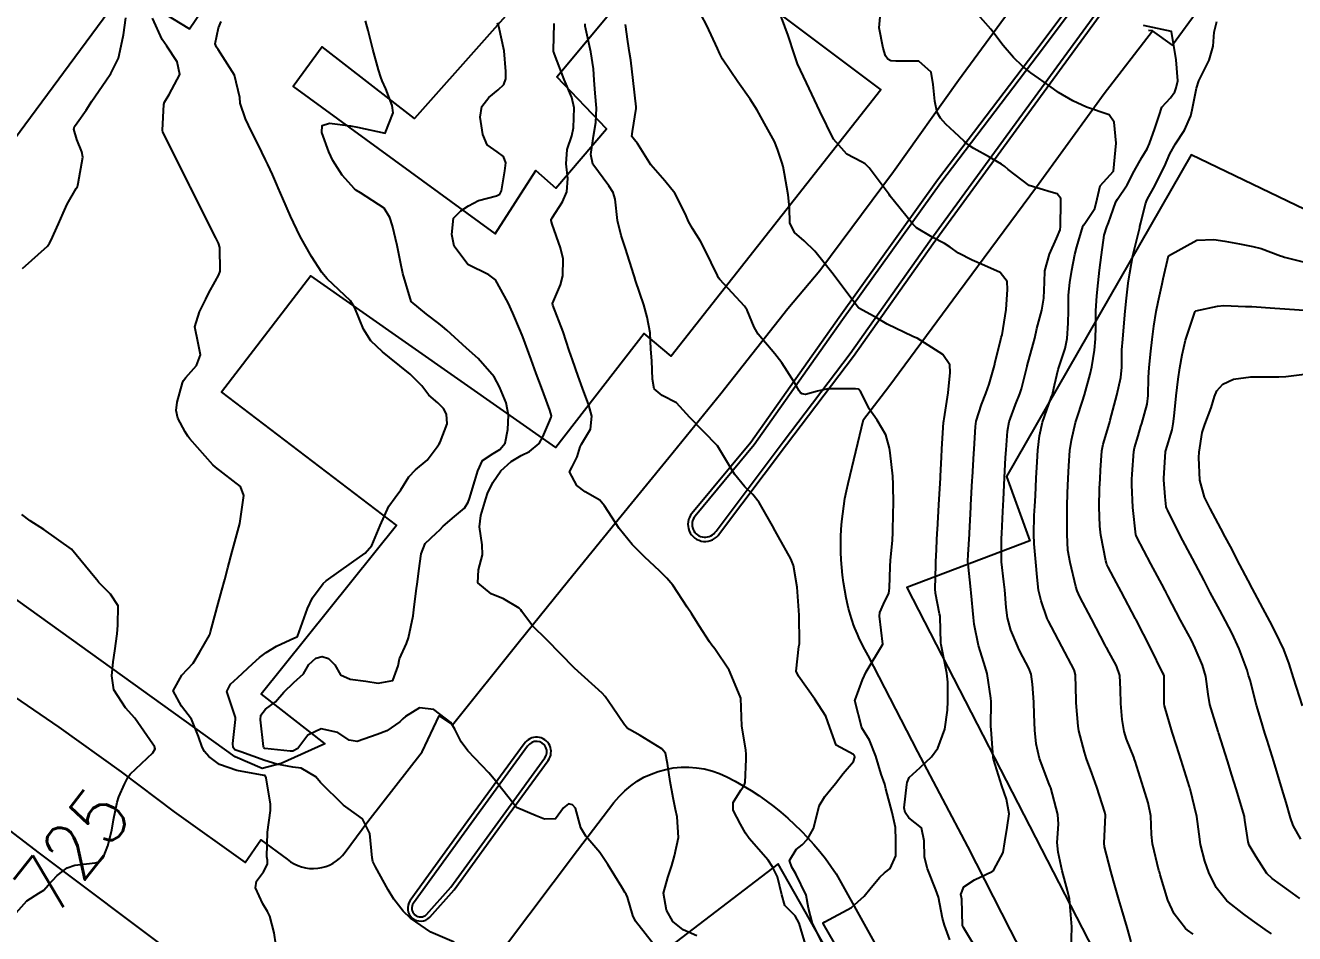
# Model space of a CAD drawing. Header units: metres. Extents: x 318500 to 325275, y 7408834 to 7428799.
# Drawn here: x 321087.6 to 321178.2, y 7415045.7 to 7415110.6 of the extents above; entities that cross this region are included whole.
import ezdxf
from ezdxf.enums import TextEntityAlignment as Align

# ---------------------------------------------------------------- set-up
doc = ezdxf.new("R2010")
doc.units = ezdxf.units.M
doc.header["$MEASUREMENT"] = 0
for name, color, linetype in [('Canteiro', 45, 'Continuous'), ('Cotas', 45, 'Continuous'), ('Curvas de Nivel 1m', 11, 'Continuous'), ('Curvas de Nivel 5m', 15, 'Continuous'), ('Edificações', 30, 'Continuous'), ('Linha Férrea', 20, 'Continuous'), ('Vias Primárias', 230, 'Continuous')]:
    doc.layers.add(name, color=color, linetype=linetype)
doc.styles.add('Style-STANDARD', font='STANDARD.shx')

msp = doc.modelspace()

# ---------------------------------------------------------------- linework, layer by layer
at = {"layer": 'Canteiro'}
for points in [[(321168.956, 7415117.981), (321171.933, 7415122.201, 1.098627), (321170.559, 7415122.989), (321165.036, 7415115.338), (321160.271, 7415108.959), (321152.961, 7415099.32), (321145.938, 7415089.525), (321139.635, 7415080.596), (321135.414, 7415075.521, 1.069928), (321136.906, 7415074.442), (321141.687, 7415080.81), (321146.473, 7415087.118), (321152.158, 7415095.169), (321158.076, 7415103.276), (321165.357, 7415113.282), (321168.956, 7415117.981)], [(321117.977, 7415049.011), (321121.892, 7415054.433), (321124.688, 7415058.252, 1.035317), (321123.461, 7415059.087), (321119.44, 7415053.577), (321115.314, 7415047.884, 0.920064), (321116.253, 7415047.076), (321117.977, 7415049.011)]]:
    msp.add_lwpolyline(points, format="xyb", dxfattribs=at)
at = {"layer": 'Curvas de Nivel 1m', "flags": 128}
for points, elevation in [([(321153.598, 7415045.251), (321153.211, 7415046.31), (321153.062, 7415046.81), (321152.776, 7415048.317), (321152.588, 7415048.842), (321151.987, 7415050.329), (321151.79, 7415051.165), (321151.761, 7415052.333), (321151.575, 7415053.262), (321150.656, 7415053.966), (321150.401, 7415054.353), (321150.341, 7415054.677), (321150.523, 7415056.352), (321150.546, 7415056.498), (321150.698, 7415056.85), (321151.481, 7415057.565), (321152.286, 7415058.327), (321152.726, 7415058.953), (321153.238, 7415060.313), (321153.42, 7415061.65), (321153.445, 7415062.31), (321153.448, 7415063.652), (321153.372, 7415064.311), (321153.281, 7415064.789), (321152.979, 7415066.318), (321152.961, 7415066.457), (321152.894, 7415068.319), (321152.893, 7415068.361), (321152.853, 7415068.543), (321152.561, 7415070.01), (321152.54, 7415070.325), (321152.588, 7415072.016), (321152.596, 7415072.325), (321152.606, 7415072.623), (321152.697, 7415074.324), (321152.711, 7415074.545), (321152.803, 7415076.322), (321152.92, 7415078.261), (321152.921, 7415078.321), (321152.922, 7415078.379), (321153.001, 7415079.737), (321153.03, 7415080.299), (321153.032, 7415080.32), (321153.146, 7415082.211), (321153.164, 7415082.318), (321153.194, 7415082.47), (321153.477, 7415084.314), (321153.62, 7415085.774), (321153.599, 7415086.312), (321153.101, 7415087.051), (321151.254, 7415088.212), (321151.119, 7415088.275), (321150.953, 7415088.352), (321149.129, 7415089.231), (321148.403, 7415089.652), (321147.139, 7415090.343), (321147.106, 7415090.367), (321147.075, 7415090.401), (321146.818, 7415090.732), (321145.549, 7415092.424), (321145.177, 7415092.906), (321143.962, 7415094.442), (321143.207, 7415095.166), (321142.511, 7415095.759), (321142.179, 7415096.466), (321142.161, 7415097.541), (321142.055, 7415098.468), (321141.787, 7415099.958), (321141.697, 7415100.474), (321141.608, 7415100.8), (321141.292, 7415101.719), (321141.073, 7415102.259), (321140.96, 7415102.485), (321140.478, 7415103.327), (321139.83, 7415104.502), (321139.342, 7415105.292), (321138.453, 7415106.519), (321137.376, 7415108.146), (321137.24, 7415108.394), (321137.177, 7415108.533), (321137.019, 7415108.902), (321136.261, 7415110.547), (321135.433, 7415112.074)], 733), ([(321105.48, 7415044.946), (321105.366, 7415045.771), (321105.053, 7415046.952), (321104.896, 7415047.296), (321104.563, 7415047.834), (321104.037, 7415048.965), (321104.11, 7415049.441), (321104.597, 7415050.118), (321104.898, 7415050.663), (321104.888, 7415050.956), (321104.851, 7415051.195), (321104.895, 7415052.956), (321105.103, 7415054.504), (321105.109, 7415054.953), (321104.808, 7415056.838), (321104.759, 7415056.959), (321104.715, 7415056.984), (321104.69, 7415056.993), (321104.647, 7415057.004), (321102.694, 7415057.362), (321101.471, 7415057.771), (321100.703, 7415058.341), (321100.394, 7415058.702), (321100.227, 7415059.017), (321099.973, 7415059.77), (321099.478, 7415061.029), (321098.754, 7415061.946), (321098.167, 7415063.049), (321098.781, 7415064.164), (321099.58, 7415065.028), (321100.038, 7415065.785), (321100.746, 7415067.011), (321100.771, 7415067.061), (321100.824, 7415067.263), (321101.198, 7415068.653), (321101.294, 7415069.006), (321101.632, 7415070.233), (321101.838, 7415071), (321102.062, 7415071.819), (321102.38, 7415072.995), (321102.489, 7415073.411), (321102.93, 7415074.99), (321103.209, 7415076.986), (321102.96, 7415077.631), (321101.19, 7415079.008), (321100.983, 7415079.186), (321099.344, 7415081.035), (321099.204, 7415081.229), (321099.015, 7415081.539), (321098.489, 7415082.513), (321098.363, 7415083.05), (321098.439, 7415083.649), (321098.825, 7415085.044), (321098.899, 7415085.205), (321099.066, 7415085.419), (321099.827, 7415086.28), (321100.115, 7415087.025), (321099.941, 7415087.87), (321099.716, 7415089.031), (321100.042, 7415090.11), (321100.493, 7415091.02), (321100.711, 7415091.452), (321101.159, 7415092.26), (321101.427, 7415092.747), (321101.511, 7415093.007), (321101.493, 7415094.701), (321101.387, 7415095.008), (321101.196, 7415095.383), (321100.383, 7415097.023), (321099.514, 7415098.768), (321099.376, 7415099.038), (321099.335, 7415099.123), (321099.252, 7415099.283), (321098.668, 7415100.453), (321098.368, 7415101.054), (321097.428, 7415102.939), (321097.4, 7415103.068), (321097.495, 7415104.9), (321097.544, 7415105.067), (321097.885, 7415105.612), (321098.629, 7415107.051), (321098.451, 7415107.966), (321097.698, 7415109.065), (321097.387, 7415109.553), (321096.694, 7415111.077)], 726), ([(321155.693, 7415044.278), (321154.558, 7415046.15), (321154.508, 7415046.291), (321154.449, 7415048.162), (321154.423, 7415048.292), (321154.374, 7415048.502), (321154.591, 7415049.041), (321155.342, 7415049.54), (321156.608, 7415050.15), (321156.679, 7415050.199), (321156.733, 7415050.268), (321157.391, 7415051.496), (321157.508, 7415052.257), (321157.688, 7415053.292), (321157.833, 7415054.252), (321157.631, 7415055.3), (321157.293, 7415056.261), (321156.718, 7415058.16), (321156.693, 7415058.27), (321156.687, 7415058.304), (321156.533, 7415060.272), (321156.528, 7415060.488), (321156.535, 7415062.272), (321156.521, 7415062.526), (321156.249, 7415064.276), (321156.03, 7415065.056), (321155.641, 7415066.282), (321155.335, 7415067.793), (321155.276, 7415068.286), (321155.116, 7415070.048), (321155.093, 7415070.288), (321154.898, 7415072.098), (321154.879, 7415072.27), (321154.879, 7415072.29), (321154.88, 7415072.311), (321154.907, 7415072.788), (321154.995, 7415074.223), (321154.996, 7415074.289), (321155.092, 7415076.155), (321155.098, 7415076.289), (321155.198, 7415078.068), (321155.21, 7415078.288), (321155.311, 7415079.982), (321155.327, 7415080.287), (321155.413, 7415081.907), (321155.474, 7415082.286), (321155.856, 7415083.478), (321156.168, 7415084.279), (321156.411, 7415084.935), (321156.781, 7415086.273), (321156.839, 7415086.528), (321157.111, 7415087.645), (321157.234, 7415088.153), (321157.267, 7415088.268), (321157.329, 7415088.473), (321157.609, 7415090.263), (321157.719, 7415091.704), (321157.685, 7415092.262), (321157.18, 7415092.904), (321156.065, 7415093.403), (321155.193, 7415093.792), (321154.216, 7415094.305), (321153.606, 7415094.716), (321153.207, 7415094.986), (321152.324, 7415095.446), (321151.218, 7415096.106), (321150.953, 7415096.353), (321149.639, 7415097.972), (321149.328, 7415098.369), (321149.252, 7415098.473), (321147.842, 7415100.392), (321147.554, 7415100.668), (321147.284, 7415100.809), (321146.246, 7415101.372), (321145.3, 7415102.43), (321144.319, 7415104.44), (321143.36, 7415106.45), (321142.732, 7415107.818), (321142.496, 7415108.463), (321142.044, 7415109.827), (321141.822, 7415110.474), (321141.425, 7415111.504)], 734), ([(321166.545, 7415045.12), (321166.239, 7415046.135), (321165.858, 7415047.425), (321165.653, 7415048.144), (321165.268, 7415049.482), (321165.08, 7415050.153), (321164.636, 7415051.894), (321164.606, 7415052.161), (321164.65, 7415053.16), (321164.693, 7415054.16), (321164.663, 7415054.367), (321164.075, 7415056.169), (321163.721, 7415057.158), (321163.344, 7415058.181), (321163.192, 7415058.65), (321162.798, 7415060.189), (321162.745, 7415060.523), (321162.62, 7415062.191), (321162.618, 7415062.346), (321162.563, 7415064.192), (321162.456, 7415064.541), (321161.584, 7415066.202), (321160.841, 7415067.622), (321160.644, 7415068.01), (321160.551, 7415068.214), (321160.103, 7415069.456), (321159.928, 7415070.224), (321159.815, 7415071.152), (321159.728, 7415072.228), (321159.618, 7415073.532), (321159.585, 7415074.23), (321159.622, 7415075.558), (321159.661, 7415076.229), (321159.695, 7415076.956), (321159.758, 7415078.228), (321159.822, 7415079.403), (321159.882, 7415080.227), (321159.991, 7415081.26), (321160.2, 7415082.223), (321160.828, 7415083.984), (321160.917, 7415084.212), (321160.948, 7415084.326), (321161.07, 7415084.875), (321161.319, 7415085.976), (321161.386, 7415086.207), (321161.818, 7415087.494), (321161.961, 7415088.202), (321162.043, 7415089.289), (321162.055, 7415090.201), (321162.061, 7415091.297), (321162.148, 7415092.2), (321162.308, 7415093.074), (321162.518, 7415094.197), (321162.66, 7415094.741), (321163.088, 7415096.191), (321163.127, 7415096.286), (321163.223, 7415096.411), (321163.936, 7415097.484), (321164.117, 7415098.177), (321164.325, 7415099.113), (321165.28, 7415100.16), (321165.468, 7415102.157), (321165.322, 7415103.658), (321164.956, 7415104.166), (321163.338, 7415104.719), (321162.377, 7415105.167), (321161.353, 7415105.775), (321160.722, 7415106.22), (321159.927, 7415106.793), (321159.369, 7415107.175), (321158.775, 7415107.65), (321158.131, 7415108.259), (321157.393, 7415109.127), (321156.524, 7415110.279), (321155.428, 7415111.516)], 736), ([(321118.22, 7415045.089), (321116.545, 7415045.803), (321115.089, 7415046.815), (321114.565, 7415047.306), (321113.901, 7415048.158), (321113.513, 7415048.836), (321112.604, 7415050.468), (321112.419, 7415050.853), (321112.359, 7415051.109), (321112.197, 7415052.857), (321111.682, 7415053.896), (321110.658, 7415054.641), (321110.316, 7415054.883), (321108.684, 7415056.504), (321108.34, 7415056.905), (321107.293, 7415057.518), (321106.697, 7415057.595), (321105.55, 7415057.799), (321104.701, 7415058.06), (321102.994, 7415058.69), (321102.708, 7415058.781), (321102.563, 7415058.837), (321102.451, 7415058.984), (321102.422, 7415059.277), (321102.621, 7415060.991), (321102.601, 7415061.132), (321101.987, 7415062.998), (321102.254, 7415063.516), (321102.78, 7415063.986), (321103.824, 7415064.974), (321104.331, 7415065.433), (321104.802, 7415065.79), (321105.531, 7415066.227), (321106.818, 7415066.818), (321106.9, 7415066.848), (321107.026, 7415066.928), (321107.52, 7415068.243), (321107.753, 7415068.921), (321108.1, 7415069.675), (321108.868, 7415070.713), (321109.083, 7415070.907), (321110.893, 7415072.182), (321111.861, 7415072.866), (321112.351, 7415073.416), (321112.93, 7415074.85), (321113.558, 7415076.236), (321113.998, 7415076.84), (321114.407, 7415077.395), (321114.975, 7415078.331), (321115.449, 7415078.823), (321116.279, 7415079.522), (321117.005, 7415080.459), (321117.139, 7415080.668), (321117.211, 7415080.797), (321117.72, 7415082.099), (321117.667, 7415082.791), (321117.45, 7415083.2), (321117.048, 7415083.612), (321116.405, 7415084.164), (321115.897, 7415084.817), (321115.072, 7415085.656), (321113.603, 7415086.845), (321113.094, 7415087.249), (321112.265, 7415088.026), (321111.751, 7415088.87), (321111.133, 7415090.393), (321110.815, 7415090.885), (321109.163, 7415092.456), (321108.778, 7415092.914), (321108.04, 7415094.063), (321107.524, 7415094.927), (321107.199, 7415095.54), (321106.544, 7415096.94), (321105.982, 7415098.205), (321105.649, 7415098.954), (321105.531, 7415099.234), (321105.259, 7415099.903), (321104.926, 7415100.624), (321104.755, 7415100.968), (321104.216, 7415102.046), (321103.751, 7415102.983), (321103.314, 7415103.896), (321102.947, 7415104.994), (321102.914, 7415105.414), (321102.534, 7415106.998), (321101.377, 7415108.838), (321101.253, 7415109.012), (321101.15, 7415109.247), (321101.401, 7415110.38), (321101.58, 7415110.836)], 727), ([(321132.534, 7415044.841), (321131.155, 7415046.601), (321130.962, 7415047.004), (321130.577, 7415048.31), (321130.485, 7415048.517), (321130.426, 7415048.612), (321130.19, 7415049.012), (321129.183, 7415050.631), (321128.623, 7415051.507), (321127.618, 7415052.655), (321127.248, 7415053.263), (321126.869, 7415054.667), (321126.664, 7415054.912), (321126.375, 7415054.963), (321126.027, 7415054.676), (321125.443, 7415053.891), (321124.652, 7415053.883), (321124.07, 7415054.115), (321122.66, 7415054.72), (321121.066, 7415056.744), (321120.696, 7415057.177), (321119.197, 7415058.765), (321118.726, 7415059.39), (321118.273, 7415060.315), (321117.967, 7415060.782), (321116.754, 7415061.705), (321115.75, 7415061.82), (321114.746, 7415061.217), (321114.545, 7415061.03), (321114.344, 7415060.834), (321113.403, 7415060.174), (321112.731, 7415059.917), (321111.287, 7415059.433), (321110.726, 7415059.517), (321109.91, 7415060.071), (321108.734, 7415060.326), (321107.769, 7415059.88), (321107.07, 7415058.926), (321106.708, 7415058.731), (321106.501, 7415058.726), (321104.71, 7415058.93), (321104.638, 7415058.961), (321104.601, 7415059.072), (321104.387, 7415060.965), (321104.407, 7415061.303), (321104.752, 7415061.734), (321105.465, 7415062.244), (321106.057, 7415062.941), (321106.777, 7415063.638), (321107.454, 7415064.253), (321107.835, 7415064.92), (321108.332, 7415065.38), (321108.799, 7415065.493), (321109.253, 7415065.359), (321109.691, 7415064.897), (321110.092, 7415064.193), (321110.785, 7415063.883), (321111.908, 7415063.738), (321112.781, 7415063.592), (321113.849, 7415063.774), (321114.209, 7415064.836), (321114.323, 7415065.316), (321114.816, 7415066.428), (321114.96, 7415066.828), (321115.281, 7415068.386), (321115.338, 7415068.823), (321115.51, 7415070.18), (321115.593, 7415070.819), (321115.689, 7415071.619), (321115.851, 7415072.816), (321116.158, 7415073.564), (321116.922, 7415074.299), (321117.186, 7415074.537), (321117.429, 7415074.793), (321118.239, 7415075.482), (321118.95, 7415076.094), (321119.215, 7415076.508), (321119.302, 7415076.767), (321119.691, 7415078.044), (321119.899, 7415078.761), (321120.249, 7415079.5), (321120.998, 7415079.983), (321121.479, 7415080.267), (321121.844, 7415080.737), (321122.049, 7415081.711), (321122.096, 7415082.734), (321121.922, 7415083.61), (321121.454, 7415084.744), (321121.071, 7415085.458), (321119.926, 7415086.762), (321119.101, 7415087.505), (321117.685, 7415088.792), (321117.386, 7415089.06), (321117.125, 7415089.263), (321116.245, 7415089.927), (321115.14, 7415090.83), (321114.556, 7415092.836), (321114.377, 7415093.639), (321114.137, 7415094.841), (321113.818, 7415096.24), (321113.635, 7415096.846), (321113.23, 7415097.499), (321111.52, 7415098.602), (321111.248, 7415098.758), (321111.101, 7415098.882), (321110.225, 7415099.86), (321109.565, 7415100.906), (321109.279, 7415101.535), (321108.782, 7415102.915), (321108.804, 7415103.419), (321109.31, 7415103.577), (321110.819, 7415103.376), (321111.306, 7415103.292), (321113.3, 7415102.85), (321113.862, 7415104.304), (321113.782, 7415104.845), (321113.342, 7415106.028), (321113.087, 7415106.593), (321112.98, 7415106.856), (321112.823, 7415107.393), (321112.419, 7415108.864), (321112.081, 7415110.188), (321111.885, 7415110.873)], 728), ([(321135.541, 7415045.549), (321134.551, 7415045.977), (321133.817, 7415046.567), (321133.364, 7415047.368), (321133.146, 7415048.582), (321133.466, 7415049.708), (321133.745, 7415050.573), (321133.931, 7415051.26), (321134.216, 7415052.566), (321134.138, 7415054.051), (321134.013, 7415054.57), (321133.844, 7415055.401), (321133.641, 7415056.576), (321133.439, 7415057.849), (321133.304, 7415058.581), (321133.029, 7415058.891), (321132.725, 7415059.089), (321131.482, 7415059.853), (321130.737, 7415060.278), (321130.545, 7415060.42), (321130.373, 7415060.616), (321129.507, 7415061.881), (321128.985, 7415062.637), (321128.774, 7415062.878), (321126.8, 7415064.67), (321124.82, 7415066.69), (321123.816, 7415067.687), (321123.049, 7415068.717), (321122.965, 7415068.831), (321122.853, 7415068.941), (321121.745, 7415069.619), (321120.868, 7415069.975), (321119.906, 7415070.76), (321119.964, 7415071.685), (321120.247, 7415072.757), (321120.203, 7415073.465), (321120.019, 7415074.759), (321120.128, 7415075.572), (321120.477, 7415076.755), (321120.594, 7415077.123), (321120.972, 7415077.922), (321121.553, 7415078.741), (321122.294, 7415079.427), (321122.997, 7415079.85), (321123.59, 7415080.122), (321124.271, 7415080.701), (321124.536, 7415081.179), (321125.035, 7415082.349), (321125.138, 7415082.589), (321125.153, 7415082.689), (321125.044, 7415083.079), (321124.608, 7415084.249), (321124.445, 7415084.699), (321124.075, 7415085.705), (321123.709, 7415086.711), (321123.114, 7415088.311), (321122.951, 7415088.723), (321122.408, 7415090.006), (321122.077, 7415090.736), (321121.165, 7415092.386), (321120.701, 7415092.755), (321119.181, 7415093.476), (321118.226, 7415094.785), (321118.051, 7415095.63), (321118.177, 7415096.786), (321118.701, 7415097.305), (321119.233, 7415097.667), (321119.948, 7415098.054), (321121.245, 7415098.392), (321121.482, 7415098.511), (321121.594, 7415098.745), (321121.831, 7415100.182), (321121.896, 7415100.741), (321121.743, 7415101.202), (321121.288, 7415101.529), (321120.564, 7415102.029), (321120.26, 7415102.76), (321120.079, 7415104.002), (321120.19, 7415104.761), (321120.688, 7415105.408), (321121.348, 7415105.945), (321121.77, 7415106.328), (321121.905, 7415106.742), (321121.894, 7415107.271), (321121.787, 7415108.744), (321121.406, 7415110.471), (321121.309, 7415110.751)], 729), ([(321144.538, 7415044.985), (321143.781, 7415046.438), (321143.5, 7415047.512), (321143.337, 7415048.442), (321142.603, 7415049.972), (321142.313, 7415050.454), (321142.142, 7415050.933), (321142.629, 7415051.71), (321143.044, 7415052.036), (321143.442, 7415052.442), (321143.866, 7415053.22), (321144.16, 7415054.435), (321144.275, 7415054.825), (321144.676, 7415055.5), (321145.099, 7415056.008), (321145.425, 7415056.419), (321145.985, 7415057.127), (321146.714, 7415057.986), (321146.808, 7415058.309), (321146.8, 7415058.399), (321146.774, 7415058.453), (321146.721, 7415058.49), (321145.48, 7415059.171), (321145.038, 7415060.426), (321144.752, 7415061.242), (321143.963, 7415062.438), (321142.795, 7415064.088), (321142.63, 7415064.453), (321142.818, 7415066.215), (321142.862, 7415066.407), (321142.868, 7415066.45), (321142.85, 7415068.45), (321142.704, 7415070.453), (321142.436, 7415071.998), (321142.256, 7415072.46), (321141.354, 7415074.043), (321141.12, 7415074.477), (321140.935, 7415074.829), (321139.989, 7415076.495), (321139.534, 7415077.07), (321138.971, 7415077.618), (321138.232, 7415078.517), (321137.01, 7415080.53), (321135.04, 7415082.56), (321134.083, 7415083.607), (321133.055, 7415084.13), (321132.499, 7415084.596), (321132.365, 7415085.303), (321132.312, 7415086.598), (321132.262, 7415087.439), (321132.195, 7415088.599), (321132.001, 7415089.732), (321131.747, 7415090.604), (321131.166, 7415092.346), (321131.078, 7415092.611), (321131.036, 7415092.748), (321130.447, 7415094.621), (321130.141, 7415095.558), (321129.882, 7415096.63), (321129.718, 7415098.158), (321129.565, 7415098.635), (321129.257, 7415099.112), (321128.122, 7415100.657), (321127.971, 7415101.344), (321128.157, 7415102.657), (321128.334, 7415103.635), (321128.382, 7415104.654), (321128.28, 7415105.722), (321128.203, 7415106.657), (321128.155, 7415107.446), (321127.963, 7415108.661), (321127.569, 7415110.507), (321127.559, 7415110.668)], 731), ([(321145.728, 7415044.412), (321144.56, 7415046.416), (321144.56, 7415046.471), (321144.681, 7415046.548), (321146.572, 7415047.581), (321147.479, 7415048.387), (321147.973, 7415048.996), (321148.601, 7415049.739), (321148.932, 7415050.04), (321149.341, 7415050.363), (321149.731, 7415051.251), (321149.739, 7415052.359), (321149.724, 7415053.284), (321149.481, 7415054.362), (321149.019, 7415056.032), (321148.943, 7415056.367), (321148.701, 7415057.096), (321148.309, 7415058.376), (321147.862, 7415059.514), (321147.316, 7415060.391), (321146.821, 7415062.348), (321146.83, 7415062.399), (321147.356, 7415063.827), (321147.617, 7415064.388), (321148.82, 7415066.37), (321148.572, 7415068.374), (321148.595, 7415068.633), (321148.863, 7415069.233), (321149.229, 7415070.012), (321149.288, 7415070.366), (321149.334, 7415071.927), (321149.369, 7415072.365), (321149.506, 7415073.779), (321149.532, 7415074.364), (321149.555, 7415075.759), (321149.56, 7415076.364), (321149.557, 7415077.781), (321149.524, 7415078.365), (321149.328, 7415080.044), (321149.278, 7415080.367), (321149.024, 7415081.325), (321148.399, 7415082.38), (321147.836, 7415083.176), (321147.252, 7415084.397), (321147.063, 7415084.571), (321146.854, 7415084.613), (321145.063, 7415084.617), (321144.886, 7415084.608), (321144.153, 7415084.439), (321143.302, 7415084.203), (321143.058, 7415084.248), (321142.932, 7415084.325), (321142.836, 7415084.453), (321142.522, 7415085.004), (321141.592, 7415086.472), (321141.099, 7415087.097), (321139.92, 7415088.498), (321139.635, 7415089.012), (321139.137, 7415090.217), (321138.93, 7415090.512), (321137.168, 7415092.402), (321137.091, 7415092.531), (321137.01, 7415092.695), (321136.118, 7415094.546), (321135.796, 7415095.142), (321135.215, 7415096.051), (321135.035, 7415096.379), (321134.952, 7415096.564), (321134.719, 7415097.076), (321133.954, 7415098.579), (321133.263, 7415099.466), (321132.247, 7415100.6), (321131.295, 7415102.123), (321131.075, 7415102.39), (321130.894, 7415102.616), (321130.952, 7415102.969), (321131.199, 7415104.612), (321131.194, 7415104.75), (321130.991, 7415106.616), (321130.82, 7415108.064), (321130.735, 7415108.62), (321130.606, 7415109.407), (321130.456, 7415110.624)], 732), ([(321170.964, 7415045.663), (321170.558, 7415045.954), (321170.415, 7415046.082), (321169.597, 7415047.121), (321169.163, 7415048.101), (321168.607, 7415049.898), (321168.545, 7415050.111), (321168.514, 7415050.209), (321168.049, 7415052.116), (321167.99, 7415052.773), (321167.937, 7415054.117), (321167.744, 7415055.049), (321167.413, 7415056.123), (321166.819, 7415058.028), (321166.784, 7415058.129), (321166.722, 7415058.293), (321166.194, 7415059.598), (321166.031, 7415060.141), (321165.891, 7415061.005), (321165.79, 7415062.145), (321165.785, 7415063.145), (321165.718, 7415064.146), (321165.476, 7415064.82), (321164.819, 7415066.047), (321164.78, 7415066.121), (321164.757, 7415066.161), (321164.687, 7415066.297), (321163.698, 7415068.177), (321162.873, 7415069.749), (321162.678, 7415070.192), (321162.59, 7415070.486), (321162.172, 7415072.197), (321162.025, 7415073.087), (321161.956, 7415074.2), (321161.955, 7415075.189), (321161.959, 7415076.2), (321161.985, 7415077.185), (321162.038, 7415078.199), (321162.091, 7415079.102), (321162.165, 7415080.198), (321162.275, 7415080.944), (321162.57, 7415082.195), (321162.683, 7415082.554), (321163.055, 7415083.725), (321163.192, 7415084.188), (321163.605, 7415085.659), (321163.733, 7415086.18), (321163.928, 7415087.357), (321163.982, 7415088.177), (321164.004, 7415089.052), (321164.024, 7415090.177), (321164.077, 7415091.256), (321164.17, 7415092.175), (321164.282, 7415093.075), (321164.411, 7415094.172), (321164.619, 7415095.574), (321164.807, 7415096.166), (321164.923, 7415096.466), (321165.239, 7415097.408), (321165.438, 7415097.967), (321165.558, 7415098.155), (321166.249, 7415099.162), (321166.755, 7415100.138), (321167.29, 7415101.132), (321167.68, 7415101.742), (321167.851, 7415102.124), (321168.233, 7415103.204), (321168.524, 7415104.118), (321168.735, 7415104.72), (321169.349, 7415105.379), (321169.653, 7415105.809), (321169.758, 7415106.104), (321169.857, 7415106.595), (321169.741, 7415108.105), (321169.41, 7415110.11), (321167.416, 7415110.559)], 737), ([(321176.555, 7415045.681), (321176.101, 7415046.007), (321175.194, 7415046.649), (321174.571, 7415047.087), (321173.358, 7415048.042), (321172.594, 7415048.987), (321172.085, 7415050.058), (321171.798, 7415050.887), (321171.487, 7415052.067), (321171.385, 7415052.807), (321171.227, 7415054.071), (321170.736, 7415056.033), (321170.723, 7415056.08), (321170.691, 7415056.176), (321170.1, 7415058.089), (321169.768, 7415059.133), (321169.457, 7415060.099), (321168.906, 7415061.97), (321168.886, 7415062.108), (321168.89, 7415064.017), (321168.884, 7415064.109), (321168.864, 7415064.172), (321168.802, 7415064.312), (321167.921, 7415066.119), (321166.918, 7415068.06), (321166.882, 7415068.13), (321166.851, 7415068.187), (321165.827, 7415070.146), (321165.498, 7415070.763), (321164.897, 7415071.877), (321164.8, 7415072.063), (321164.772, 7415072.162), (321164.735, 7415072.33), (321164.381, 7415074.168), (321164.306, 7415074.803), (321164.252, 7415076.171), (321164.282, 7415077.48), (321164.319, 7415078.17), (321164.352, 7415078.807), (321164.451, 7415080.168), (321164.54, 7415080.645), (321164.986, 7415082.161), (321165.042, 7415082.362), (321165.52, 7415084.153), (321165.804, 7415085.424), (321165.865, 7415086.148), (321165.878, 7415087.379), (321165.931, 7415088.148), (321166.012, 7415089.03), (321166.112, 7415090.145), (321166.211, 7415091.088), (321166.332, 7415092.143), (321166.431, 7415092.892), (321166.661, 7415094.138), (321167.121, 7415096.034), (321167.149, 7415096.131), (321167.163, 7415096.189), (321167.225, 7415096.457), (321167.549, 7415097.823), (321167.677, 7415098.126), (321168.243, 7415099.143), (321168.733, 7415100.115), (321168.908, 7415100.49), (321169.293, 7415101.376), (321169.699, 7415102.104), (321170.333, 7415103.076), (321170.786, 7415104.088), (321170.899, 7415104.524), (321171.187, 7415106.083), (321171.365, 7415106.608), (321172.108, 7415108.069), (321172.397, 7415109.063), (321172.465, 7415110.064), (321172.651, 7415110.832)], 738), ([(321178.584, 7415048.213), (321177.797, 7415048.777), (321176.605, 7415049.644), (321176.224, 7415050.006), (321175.46, 7415051.185), (321174.965, 7415052.025), (321174.88, 7415052.264), (321174.658, 7415053.816), (321174.623, 7415054.03), (321174.614, 7415054.077), (321174.024, 7415056.037), (321173.724, 7415057.02), (321173.408, 7415058.043), (321172.786, 7415060.003), (321172.773, 7415060.05), (321172.741, 7415060.137), (321172.159, 7415062.059), (321172.034, 7415062.808), (321171.86, 7415064.064), (321171.619, 7415064.879), (321171.114, 7415066.076), (321170.829, 7415066.655), (321170.062, 7415068.092), (321169.156, 7415069.826), (321169.005, 7415070.108), (321168.964, 7415070.192), (321168.882, 7415070.34), (321167.935, 7415072.12), (321166.928, 7415074.025), (321166.884, 7415074.131), (321166.872, 7415074.19), (321166.65, 7415076.135), (321166.581, 7415077.74), (321166.592, 7415078.136), (321166.61, 7415078.511), (321166.716, 7415080.134), (321166.765, 7415080.382), (321167.027, 7415081.255), (321167.233, 7415081.932), (321167.292, 7415082.127), (321167.667, 7415083.511), (321167.746, 7415084.123), (321167.782, 7415085.42), (321167.825, 7415086.123), (321167.936, 7415087.293), (321168.024, 7415088.121), (321168.158, 7415089.091), (321168.33, 7415090.118), (321168.459, 7415090.808), (321168.745, 7415092.114), (321168.824, 7415092.465), (321169.2, 7415094.11), (321171.211, 7415095.219), (321172.427, 7415095.276), (321173.211, 7415095.153), (321174.278, 7415094.971), (321175.207, 7415094.774), (321175.81, 7415094.625), (321177.201, 7415094.109), (321177.278, 7415094.076), (321177.49, 7415093.996), (321179.194, 7415093.585)], 739), ([(321178.77, 7415061.97), (321178.132, 7415063.98), (321177.806, 7415064.981), (321177.427, 7415065.991), (321176.839, 7415067.239), (321176.436, 7415068.006), (321175.939, 7415068.938), (321175.36, 7415070.023), (321175.193, 7415070.335), (321174.889, 7415070.911), (321174.298, 7415072.036), (321173.614, 7415073.348), (321173.245, 7415074.047), (321172.939, 7415074.625), (321172.168, 7415076.062), (321171.774, 7415076.874), (321171.436, 7415078.073), (321171.373, 7415079.706), (321171.397, 7415080.074), (321171.611, 7415081.491), (321171.787, 7415082.069), (321172.241, 7415083.251), (321172.488, 7415084.059), (321172.656, 7415084.467), (321173.073, 7415084.944), (321173.833, 7415085.288), (321175.081, 7415085.46), (321175.642, 7415085.461), (321177.082, 7415085.46), (321177.577, 7415085.498), (321179.086, 7415085.682)], 741)]:
    msp.add_lwpolyline(points, dxfattribs=dict(at, elevation=elevation))
at = {"layer": 'Curvas de Nivel 5m', "flags": 128}
for points, elevation in [([(321087.412, 7415093.196), (321089.186, 7415094.791), (321089.346, 7415095.011), (321089.422, 7415095.168), (321089.974, 7415096.397), (321090.3, 7415097.159), (321090.589, 7415097.797), (321091.246, 7415098.911), (321091.335, 7415099.062), (321091.364, 7415099.148), (321091.382, 7415099.279), (321091.717, 7415101.143), (321091.652, 7415101.521), (321091.289, 7415102.402), (321091.076, 7415103.152), (321091.121, 7415103.334), (321091.307, 7415103.589), (321091.95, 7415104.511), (321092.344, 7415105.135), (321093.345, 7415106.599), (321093.705, 7415107.115), (321094.259, 7415108.214), (321094.461, 7415109.104), (321094.616, 7415109.877), (321094.785, 7415111.099)], 725), ([(321162.256, 7415044.471), (321162.295, 7415046.193), (321162.287, 7415046.468), (321162.127, 7415048.195), (321161.99, 7415048.795), (321161.599, 7415050.2), (321161.317, 7415051.516), (321161.26, 7415052.204), (321161.341, 7415053.515), (321161.307, 7415054.204), (321160.792, 7415056.106), (321160.754, 7415056.209), (321160.692, 7415056.368), (321159.998, 7415058.221), (321159.761, 7415059.256), (321159.668, 7415060.226), (321159.622, 7415061.362), (321159.581, 7415062.228), (321159.502, 7415063.517), (321159.401, 7415064.231), (321159.238, 7415064.667), (321158.812, 7415065.479), (321158.55, 7415065.977), (321158.414, 7415066.246), (321157.951, 7415067.368), (321157.713, 7415068.257), (321157.606, 7415069.003), (321157.506, 7415070.261), (321157.448, 7415070.824), (321157.29, 7415072.264), (321157.278, 7415073.911), (321157.292, 7415074.265), (321157.366, 7415075.851), (321157.391, 7415076.264), (321157.411, 7415076.71), (321157.487, 7415078.262), (321157.566, 7415079.697), (321157.605, 7415080.261), (321157.704, 7415081.585), (321157.838, 7415082.258), (321158.285, 7415083.484), (321158.589, 7415084.247), (321158.704, 7415084.607), (321159.088, 7415086.136), (321159.107, 7415086.222), (321159.114, 7415086.24), (321159.544, 7415087.803), (321159.651, 7415088.232), (321159.802, 7415088.905), (321160.147, 7415090.225), (321160.307, 7415091.068), (321160.339, 7415092.222), (321160.377, 7415093.027), (321160.709, 7415094.217), (321161.211, 7415095.334), (321161.466, 7415095.959), (321161.502, 7415096.207), (321161.508, 7415097.946), (321161.513, 7415098.207), (321161.255, 7415098.522), (321160.828, 7415098.645), (321159.263, 7415099.115), (321157.747, 7415100.263), (321157.507, 7415100.492), (321157.284, 7415100.655), (321156.425, 7415101.142), (321155.295, 7415101.761), (321154.984, 7415101.982), (321154.627, 7415102.3), (321153.922, 7415102.924), (321153.318, 7415103.507), (321152.924, 7415103.926), (321152.698, 7415104.329), (321152.523, 7415105.152), (321152.397, 7415106.334), (321152.25, 7415107.218), (321151.377, 7415108.014), (321149.739, 7415108.003), (321149.377, 7415108.038), (321149.157, 7415108.152), (321148.989, 7415108.376), (321148.834, 7415108.933), (321148.553, 7415110.383), (321148.624, 7415111.18)], 735), ([(321143.445, 7415044.441), (321142.965, 7415046.035), (321142.839, 7415046.447), (321142.565, 7415046.981), (321141.824, 7415047.713), (321141.603, 7415048.465), (321141.299, 7415049.77), (321140.945, 7415050.475), (321140.617, 7415050.94), (321139.261, 7415052.501), (321139.015, 7415052.876), (321138.65, 7415053.53), (321138.126, 7415054.515), (321138.123, 7415055.061), (321138.682, 7415055.955), (321138.913, 7415056.28), (321138.992, 7415056.505), (321139.05, 7415058.17), (321139.056, 7415058.505), (321139.035, 7415058.817), (321138.74, 7415060.51), (321138.664, 7415062.511), (321138.64, 7415062.644), (321137.837, 7415064.52), (321136.815, 7415066.037), (321136.596, 7415066.312), (321136.434, 7415066.536), (321135.703, 7415067.681), (321135.143, 7415068.556), (321134.857, 7415069.009), (321133.816, 7415070.576), (321133.396, 7415071.093), (321132.89, 7415071.576), (321131.804, 7415072.601), (321130.913, 7415073.501), (321129.99, 7415074.624), (321128.954, 7415076.261), (321128.602, 7415076.645), (321127.555, 7415077.25), (321126.97, 7415077.692), (321126.456, 7415078.675), (321126.627, 7415079.032), (321126.996, 7415079.755), (321127.201, 7415080.473), (321127.314, 7415080.665), (321127.947, 7415081.735), (321128.045, 7415082.655), (321127.835, 7415083.445), (321127.386, 7415084.665), (321127.073, 7415085.514), (321126.65, 7415086.674), (321126.426, 7415087.351), (321125.991, 7415088.681), (321125.258, 7415090.569), (321125.236, 7415090.689), (321125.802, 7415092.042), (321125.961, 7415092.682), (321125.985, 7415093.885), (321125.802, 7415094.684), (321125.217, 7415096.371), (321125.143, 7415096.615), (321125.146, 7415096.691), (321125.167, 7415096.744), (321125.222, 7415096.826), (321125.953, 7415097.97), (321126.248, 7415098.68), (321126.33, 7415099.613), (321126.208, 7415100.681), (321126.272, 7415101.698), (321126.613, 7415102.677), (321126.737, 7415103.247), (321126.792, 7415104.675), (321126.615, 7415105.403), (321126.068, 7415106.683), (321125.378, 7415108.511), (321125.328, 7415108.64), (321125.315, 7415108.691), (321125.313, 7415108.759), (321125.346, 7415110.691)], 730), ([(321178.645, 7415052.438), (321178.106, 7415053.429), (321177.914, 7415053.981), (321177.606, 7415055.056), (321177.322, 7415055.991), (321176.72, 7415058), (321176.237, 7415059.509), (321176.084, 7415060.01), (321175.782, 7415060.988), (321175.486, 7415062.019), (321175.02, 7415063.803), (321174.956, 7415064.028), (321174.92, 7415064.148), (321174.805, 7415064.507), (321174.246, 7415066.036), (321173.733, 7415067.145), (321173.258, 7415068.046), (321172.861, 7415068.793), (321172.182, 7415070.06), (321171.733, 7415070.912), (321171.121, 7415072.077), (321170.906, 7415072.479), (321170.062, 7415074.093), (321169.146, 7415075.918), (321169.055, 7415076.109), (321169.033, 7415076.182), (321168.968, 7415076.89), (321168.872, 7415078.111), (321168.874, 7415078.219), (321168.988, 7415080.11), (321168.993, 7415080.127), (321169.011, 7415080.194), (321169.452, 7415081.685), (321169.534, 7415082.103), (321169.599, 7415082.656), (321169.741, 7415084.1), (321169.886, 7415085.29), (321170.011, 7415086.096), (321170.168, 7415087.03), (321170.424, 7415088.09), (321171.055, 7415089.997), (321171.08, 7415090.081), (321171.097, 7415090.125), (321171.141, 7415090.175), (321172.686, 7415090.518), (321173.147, 7415090.548), (321174.685, 7415090.496), (321175.147, 7415090.476), (321176.781, 7415090.37), (321177.145, 7415090.347), (321178.886, 7415090.231)], 740), ([(321086.951, 7415047.194), (321087.707, 7415048.039), (321088.571, 7415048.584), (321088.92, 7415048.819), (321089.232, 7415049.16), (321089.876, 7415049.866), (321090.599, 7415050.409), (321091.135, 7415050.601), (321092.605, 7415050.755), (321092.891, 7415050.831), (321093.172, 7415051.112), (321093.491, 7415051.979), (321093.776, 7415053.103), (321093.908, 7415053.834), (321094.161, 7415055.097), (321094.289, 7415055.472), (321094.679, 7415056.377), (321094.92, 7415056.853), (321095.096, 7415057.084), (321096.705, 7415058.605), (321096.876, 7415058.89), (321096.821, 7415059.059), (321096.713, 7415059.236), (321095.414, 7415061.08), (321094.751, 7415061.835), (321093.919, 7415063.103), (321093.785, 7415064.11), (321093.885, 7415065.104), (321094.007, 7415065.897), (321094.17, 7415067.1), (321094.209, 7415067.72), (321094.235, 7415069.099), (321093.694, 7415069.943), (321092.867, 7415070.787), (321092.708, 7415070.962), (321092.568, 7415071.125), (321090.9, 7415073.15), (321088.921, 7415074.573), (321087.946, 7415075.185), (321087.367, 7415075.626)], 725)]:
    msp.add_lwpolyline(points, dxfattribs=dict(at, elevation=elevation))
at = {"layer": 'Edificações'}
for points in [[(321131.427, 7415118.938), (321148.678, 7415105.951), (321133.699, 7415086.936), (321131.783, 7415088.566), (321125.467, 7415080.415), (321107.991, 7415092.672), (321101.604, 7415084.379), (321114.095, 7415074.858), (321104.443, 7415062.808), (321108.985, 7415059.264), (321105.862, 7415057.847), (321104.514, 7415057.492), (321102.595, 7415058.322), (321102.595, 7415058.322), (321070.996, 7415081.034), (321094.713, 7415113.137), (321099.326, 7415110.305), (321107.203, 7415121.929)], [(321125.32, 7415115.114), (321115.385, 7415103.915), (321108.785, 7415109.019), (321106.727, 7415106.183), (321121.14, 7415095.67), (321124.049, 7415100.206), (321125.469, 7415098.93), (321129.088, 7415103.183), (321125.537, 7415106.888), (321130.079, 7415112.346)], [(321180.817, 7415096.499), (321170.812, 7415101.32), (321157.648, 7415078.354), (321159.305, 7415073.747), (321150.529, 7415070.416), (321172.65, 7415027.412), (321174.405, 7415029.429), (321182.926, 7415022.557)]]:
    msp.add_lwpolyline(points, dxfattribs=at)
msp.add_lwpolyline([(321136.113, 7415015.884), (321139.841, 7415010.72), (321142.667, 7415012.882), (321136.533, 7415022.135), (321151.684, 7415032.403), (321141.339, 7415050.69), (321125.167, 7415038.32), (321127.749, 7415034.762), (321118.728, 7415028.799), (321127.567, 7415015.861), (321126.966, 7415013.399), (321128.349, 7415011.417), (321136.113, 7415015.884)], close=True, dxfattribs=at)
at = {"layer": 'Linha Férrea'}
msp.add_lwpolyline([(320790.487, 7414769.154, 0.066549), (320858.601, 7414826.486, 0.071744), (320946.357, 7414945.112, -0.001019), (320986.5, 7415020.762), (321017.589, 7415076.939, -0.085141), (321132.031, 7415221.308, -0.027227), (321212.14, 7415282.871, 0.004692), (321306.83, 7415350.197, 0.102409), (321443.102, 7415506.847, 0.035266), (321491.354, 7415614.347, 0.015223), (321522.063, 7415693.461)], format="xyb", dxfattribs=at)
at = {"layer": 'Vias Primárias'}
for points in [[(321109.374, 7414841.125, 0), (321121.447, 7414845.471, -0.165445)], [(321280.909, 7415062.06), (321273.811, 7415066.309), (321263.613, 7415072.629), (321254.859, 7415078.021), (321246.344, 7415083.225), (321239.378, 7415087.575), (321224.728, 7415096.707), (321212.216, 7415104.633), (321202.07, 7415110.635), (321188.251, 7415117.922, 0.571265), (321186.658, 7415114.615), (321176.074, 7415112.381, 0.905869), (321173.448, 7415114.18), (321171.369, 7415111.708), (321169.473, 7415109.138), (321168.066, 7415110.173)], [(321086.825, 7415062.606), (321089.994, 7415060.447), (321094.448, 7415057.253), (321098.238, 7415054.404), (321103.298, 7415050.783), (321104.42, 7415052.404), (321106.303, 7415051.017, 0.434807), (321110.436, 7415051.514), (321112.046, 7415053.719), (321115.923, 7415058.69), (321117.155, 7415061.257), (321118.096, 7415060.615), (321122.778, 7415066.474), (321126.386, 7415070.916), (321129.716, 7415075.01), (321133.532, 7415079.694), (321137.245, 7415084.275), (321142.033, 7415090.349), (321144.321, 7415093.052), (321149.561, 7415100.131), (321154.221, 7415106.642), (321159.2, 7415113.477)], [(321209.385, 7414987.993, -0.13584), (321186.561, 7415000, -0.047428), (321181.036, 7415006.401), (321179.872, 7415008.04), (321177.163, 7415012.412), (321174.232, 7415017.887), (321172.104, 7415022.197), (321168.648, 7415024.661), (321165.966, 7415030.138), (321163.617, 7415034.581), (321161.267, 7415039.45), (321157.922, 7415045.945), (321154.881, 7415051.923), (321151.315, 7415058.696), (321147.775, 7415065.573, -0.079333), (321146.308, 7415069.145, -0.117777), (321146.336, 7415077.848), (321147.441, 7415082.412), (321149.24, 7415084.768), (321154.217, 7415091.515), (321159.774, 7415099.037), (321164.612, 7415105.702), (321168.066, 7415110.173), (321167.762, 7415110.2)], [(321080.33, 7415019.919), (321093.168, 7415030.682), (321098.428, 7415037.268, 0.356358), (321098.354, 7415044.147), (321088.613, 7415051.45), (321073.799, 7415062.806)], [(321184.729, 7414918.281), (321182.196, 7414921.329), (321166.341, 7414943.168), (321152.825, 7414962.149), (321139.482, 7414981.104), (321128.03, 7414997.694), (321114.997, 7415015.506), (321112.708, 7415018.825, -0.203789), (321110.515, 7415029.555), (321114.859, 7415035.491), (321127.011, 7415051.672), (321129.612, 7415055.061, -0.36047), (321137.681, 7415056.901, -0.129485), (321145.487, 7415049.981), (321151.241, 7415039.617), (321159.052, 7415023.739), (321168.134, 7415006.492), (321171.383, 7415000.729, 0.20203), (321190.034, 7414985.894), (321206.98, 7414980.035)]]:
    msp.add_lwpolyline(points, format="xyb", dxfattribs=at)
for points in [[(321169.197, 7415117.804), (321172.178, 7415122.028, 1.08252), (321170.3, 7415123.142), (321164.794, 7415115.515), (321160.032, 7415109.14), (321152.719, 7415099.498), (321145.693, 7415089.699), (321139.397, 7415080.779), (321135.184, 7415075.713, 1.063922), (321137.153, 7415074.272), (321141.927, 7415080.629), (321146.715, 7415086.941), (321152.402, 7415094.994), (321158.319, 7415103.099), (321165.598, 7415113.102)], [(321118.212, 7415048.823), (321122.135, 7415054.257), (321124.93, 7415058.075, 1.029827), (321123.213, 7415059.256), (321119.197, 7415053.754), (321115.071, 7415048.06, 0.925512), (321116.471, 7415046.87)]]:
    msp.add_lwpolyline(points, format="xyb", close=True, dxfattribs=at)

# ---------------------------------------------------------------- texts
at = {"layer": 'Cotas', "style": 'Style-STANDARD'}
msp.add_text('725', height=4, rotation=51.99777, dxfattribs=at).set_placement((321090.965, 7415051.657, 725), align=Align.MIDDLE_CENTER)

doc.saveas('drawing.dxf')
